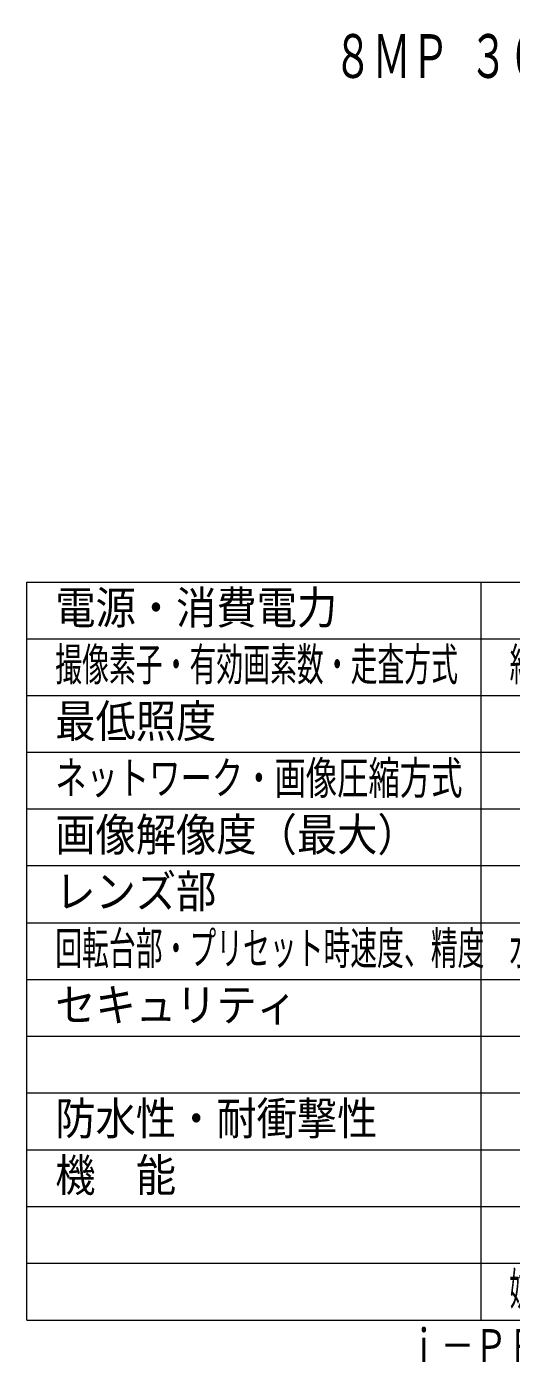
# Model space of a CAD drawing. Units: millimetres on the paper. Extents: x -62 to 65, y -59 to 59.
# Drawn here: x -62.5 to -19.9, y -59 to 59.3 of the extents above; entities that cross this region are included whole.
import ezdxf
from ezdxf.enums import TextEntityAlignment as Align

# ---------------------------------------------------------------- set-up
doc = ezdxf.new("R2010")
doc.units = ezdxf.units.MM
doc.layers.add('0-0_MOJI1', color=7, linetype='Continuous')
doc.layers.add('0-1_相当品', color=4, linetype='Continuous')
doc.layers.add('0-5_WAKU', color=4, linetype='Continuous', lineweight=9)
doc.styles.add('ＭＳ ゴシック', font='')
doc.styles.get('ＭＳ ゴシック').set_extended_font_data('MS Gothic')

msp = doc.modelspace()

# ---------------------------------------------------------------- linework, layer by layer
at = {"layer": '0-5_WAKU', "color": 3}
for p, q in [((-62.5, -54.6), (-62.5, 10.4)), ((-62.5, 10.4), (62.5, 10.4)), ((-22.5, -54.6), (-22.5, 10.4)), ((-62.5, -54.6), (62.5, -54.6))]:
    msp.add_line(p, q, dxfattribs=at)
at = {"layer": '0-5_WAKU'}
for p, q in [((-62.5, 5.4), (62.5, 5.4)), ((-62.5, 0.4), (62.5, 0.4)), ((62.5, -4.6), (-62.5, -4.6)), ((62.5, -9.6), (-62.5, -9.6)), ((62.5, -14.6), (-62.5, -14.6)), ((-62.5, -19.6), (62.5, -19.6)), ((-62.5, -24.6), (62.5, -24.6)), ((-62.5, -29.6), (62.5, -29.6)), ((-62.5, -34.6), (62.5, -34.6)), ((-62.5, -39.6), (62.5, -39.6)), ((-62.5, -44.6), (62.5, -44.6)), ((-62.5, -49.6), (62.5, -49.6))]:
    msp.add_line(p, q, dxfattribs=at)

# ---------------------------------------------------------------- texts
at = {"layer": '0-0_MOJI1', "style": 'ＭＳ ゴシック'}
for s, height, width, p in [('８ＭＰ ３０倍 屋外ＩＲＰＴＺ（親水コート、天井埋込金具付）', 3.849, 0.65, (-35.5, 53.66)), ('電源・消費電力', 2.889, 0.9, (-60, 5.845)), ('撮像素子・有効画素数・走査方式', 2.889, 0.6, (-60, 0.845)), ('約１／２．８型 ＣＭＯＳセンサー・約８４０万画素・プログレッシブ', 2.889, 0.65, (-20, 0.845)), ('最低照度', 2.889, 0.9, (-60, -4.155)), ('ネットワーク・画像圧縮方式', 2.889, 0.7, (-60, -9.155)), ('画像解像度（最大）', 2.889, 0.9, (-60, -14.155)), ('レンズ部', 2.889, 0.9, (-60, -19.155)), ('回転台部・プリセット時速度、精度', 2.886, 0.6, (-60, -24.155)), ('水平：３６０°旋回／垂直：－２０°～＋１２０°・７００°／ｓ、±０．１°', 2.886, 0.6, (-20, -24.155)), ('セキュリティ', 2.889, 0.9, (-60, -29.155)), ('防水性・耐衝撃性', 2.889, 0.9, (-60, -39.155)), ('機\u3000能', 2.889, 0.9, (-60, -44.155)), ('妨害検知、音検知、ＭｉｃｒｏＳＤスロット、ＡＩ自動追尾、ＡＩ音識別、ＡＩアプリ搭載可能', 2.886, 0.5, (-20, -54.155))]:
    msp.add_text(s, height=height, dxfattribs=dict(at, width=width)).set_placement(p, align=Align.BOTTOM_LEFT)
at = {"layer": '0-1_相当品', "style": 'ＭＳ ゴシック', "width": 0.75}
msp.add_text('ｉ－ＰＲＯ：ＷＶ－Ｓ６６７００－Ｚ３ＬＮ＋ＷＶ－ＱＥＭ５０５－Ｗ', height=2.886, dxfattribs=at).set_placement((-29.02, -59.155), align=Align.BOTTOM_LEFT)

doc.saveas('drawing.dxf')
